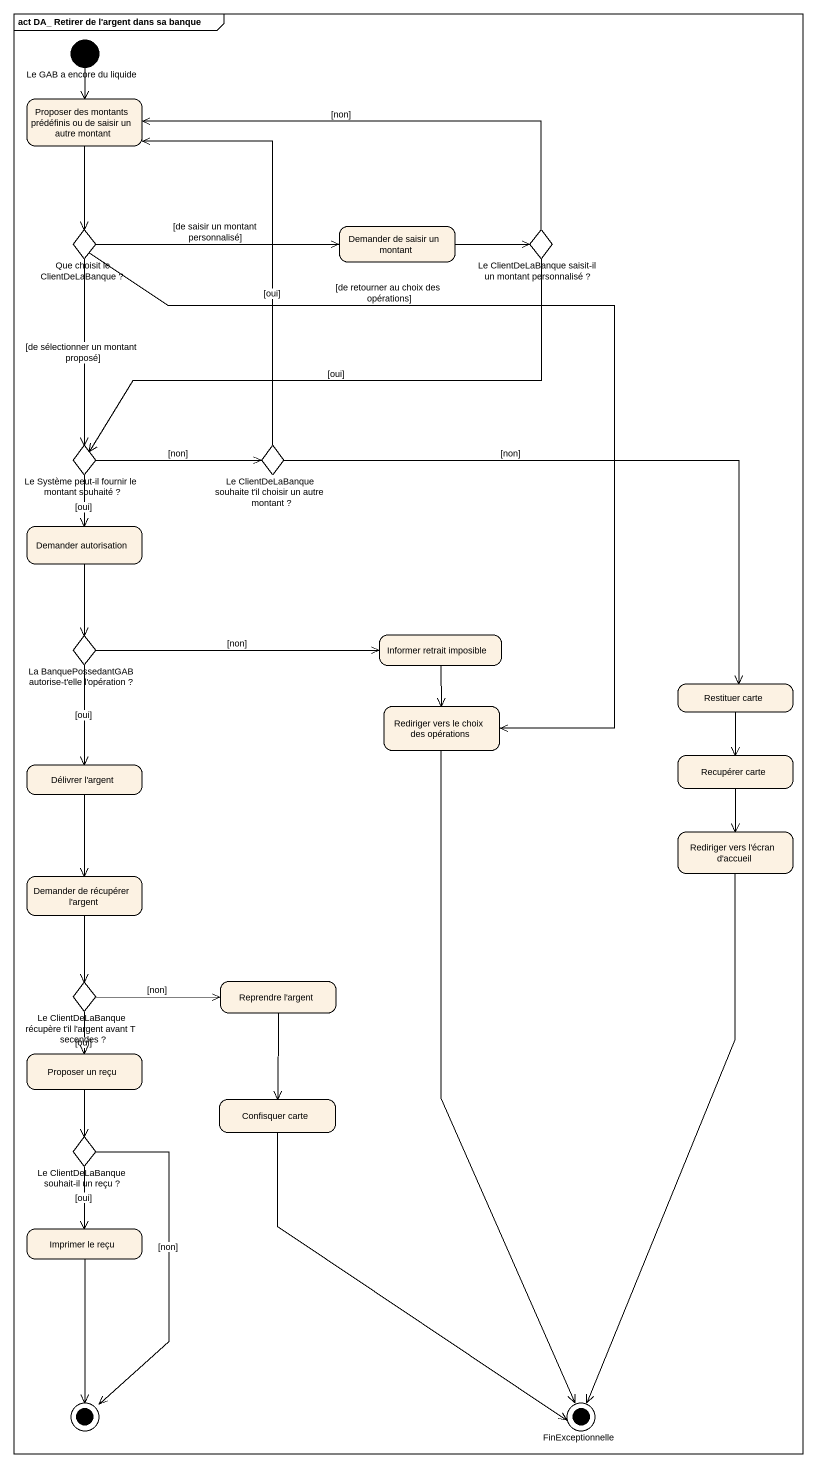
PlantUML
@startuml
mainframe act DA_ Retirer de l'argent dans sa banque
hide empty description
state "Le GAB a encore du liquide" as Le_GAB_a_encore_du_liquide <<start>>
state "Proposer des montants prédéfinis ou de saisir un autre montant" as Proposer_des_montants
state "Que choisit le ClientDeLaBanque ?" as Que_choisit_le <<choice>>
state "Demander de saisir un montant" as Demander_de_saisir_un
state "Le ClientDeLaBanque saisit-il un montant personnalisé ?" as Le_ClientDeLaBanque_saisit <<choice>>
state "Le Système peut-il fournir le montant souhaité ?" as Le_Système_peut_il_fournir <<choice>>
state "Le ClientDeLaBanque souhaite t'il choisir un autre montant ?" as Le_ClientDeLaBanque <<choice>>
state "Demander autorisation" as Demander_autorisation
state "La BanquePossedantGAB autorise-t'elle l'opération ?" as La_BanquePossedantGAB <<choice>>
state "Informer retrait imposible" as Informer_retrait_imposible
state "Rediriger vers le choix des opérations" as Rediriger_vers_le_choix_des
state "Restituer carte" as Restituer_carte
state "Délivrer l'argent" as Délivrer_l_argent
state "Recupérer carte" as Recupérer_carte
state "Rediriger vers l'écran d'accueil" as Rediriger_vers_l_écran_d
state "Demander de récupérer l'argent" as Demander_de_récupérer_l
state "Le ClientDeLaBanque récupère t'il l'argent avant T secondes ?" as Le_ClientDeLaBanque_2 <<choice>>
state "Reprendre l'argent" as Reprendre_l_argent
state "Proposer un reçu" as Proposer_un_reçu
state "Confisquer carte" as Confisquer_carte
state "Le ClientDeLaBanque souhait-il un reçu ?" as Le_ClientDeLaBanque_souhait <<choice>>
state "Imprimer le reçu" as Imprimer_le_reçu
state final1 <<end>>
state FinExceptionnelle <<end>>
Le_GAB_a_encore_du_liquide --> Proposer_des_montants
Proposer_des_montants --> Que_choisit_le
Que_choisit_le -right-> Demander_de_saisir_un : [de saisir un montant personnalisé]
Que_choisit_le --> Le_Système_peut_il_fournir : [de sélectionner un montant proposé]
Que_choisit_le --> Rediriger_vers_le_choix_des : [de retourner au choix des opérations]
Demander_de_saisir_un -right-> Le_ClientDeLaBanque_saisit
Le_ClientDeLaBanque_saisit -left-> Proposer_des_montants : [non]
Le_ClientDeLaBanque_saisit -left-> Le_Système_peut_il_fournir : [oui]
Le_Système_peut_il_fournir -right-> Le_ClientDeLaBanque : [non]
Le_Système_peut_il_fournir --> Demander_autorisation : [oui]
Le_ClientDeLaBanque -up-> Proposer_des_montants : [oui]
Le_ClientDeLaBanque -right-> Restituer_carte : [non]
Demander_autorisation --> La_BanquePossedantGAB
La_BanquePossedantGAB -right-> Informer_retrait_imposible : [non]
La_BanquePossedantGAB --> Délivrer_l_argent : [oui]
Informer_retrait_imposible --> Rediriger_vers_le_choix_des
Rediriger_vers_le_choix_des --> FinExceptionnelle
Restituer_carte --> Recupérer_carte
Délivrer_l_argent --> Demander_de_récupérer_l
Recupérer_carte --> Rediriger_vers_l_écran_d
Rediriger_vers_l_écran_d --> FinExceptionnelle
Demander_de_récupérer_l --> Le_ClientDeLaBanque_2
Le_ClientDeLaBanque_2 -right-> Reprendre_l_argent : [non]
Le_ClientDeLaBanque_2 --> Proposer_un_reçu : [oui]
Reprendre_l_argent --> Confisquer_carte
Proposer_un_reçu --> Le_ClientDeLaBanque_souhait
Confisquer_carte --> FinExceptionnelle
Le_ClientDeLaBanque_souhait --> Imprimer_le_reçu : [oui]
Le_ClientDeLaBanque_souhait --> final1 : [non]
Imprimer_le_reçu --> final1
@enduml
